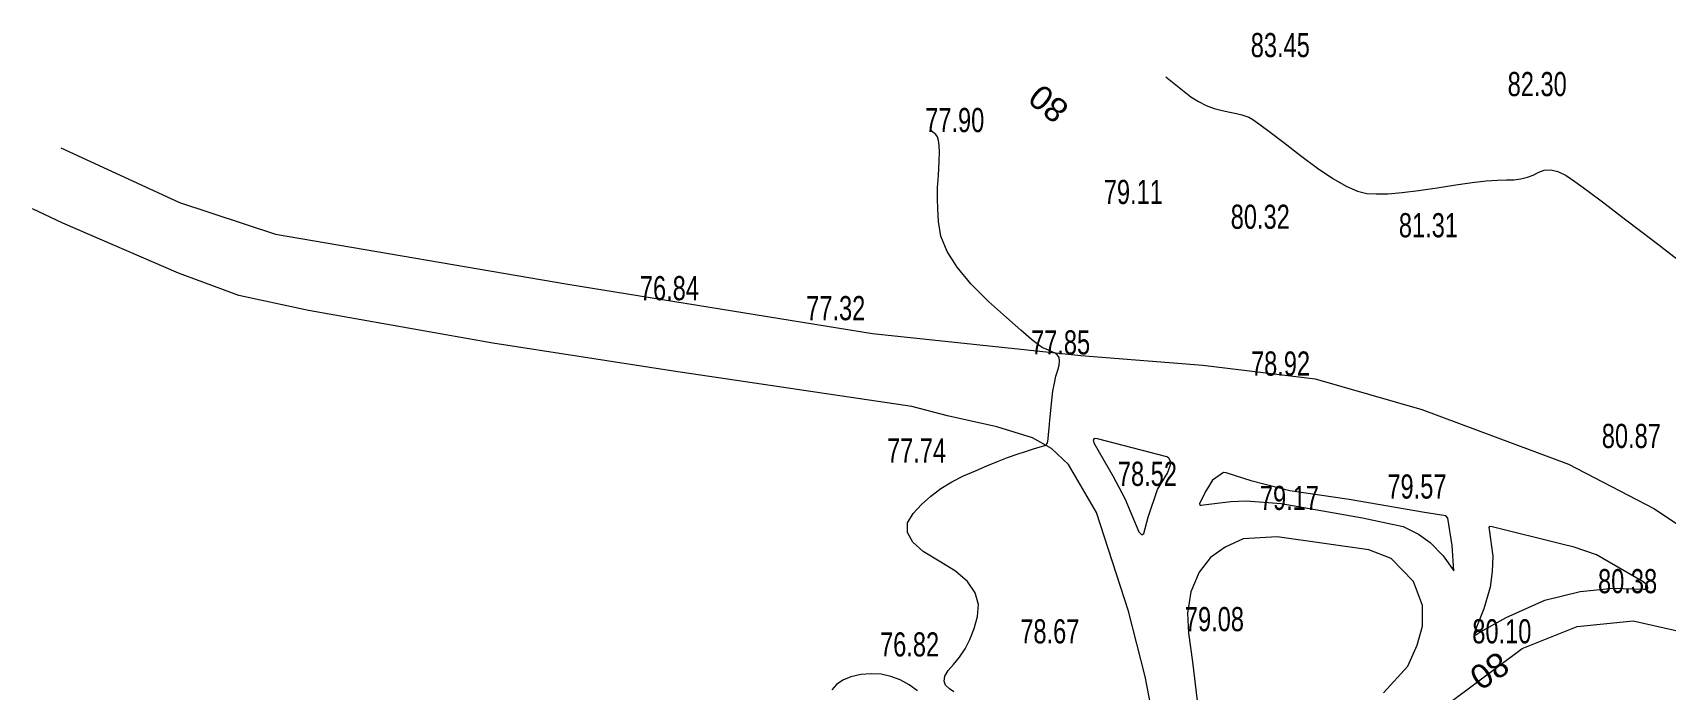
# Model space of a CAD drawing. Header units: metres. Extents: x 431726 to 434411, y 2469261 to 2472412.
# Drawn here: x 433475.1 to 433745.5, y 2472303.3 to 2472412.1 of the extents above; entities that cross this region are included whole.
import ezdxf
from ezdxf.enums import TextEntityAlignment as Align

# ---------------------------------------------------------------- set-up
doc = ezdxf.new("R2010")
doc.units = ezdxf.units.M
doc.header["$MEASUREMENT"] = 0
for name, color, linetype, lineweight in [('CAO DO', 8, 'Continuous', 18), ('duong nhua-ks', 8, 'Continuous', 18), ('MH_DongMuc', 8, 'Continuous', 18), ('MH_DongMuc_Con', 8, 'Continuous', 18)]:
    doc.layers.add(name, color=color, linetype=linetype, lineweight=lineweight)
doc.styles.get("Standard").update_dxf_attribs({"font": 'arial.ttf'})

msp = doc.modelspace()

# ---------------------------------------------------------------- linework, layer by layer
at = {"layer": 'duong nhua-ks', "color": 8, "lineweight": 0}
for points in [[(433479.74, 2472393.02), (433499.42, 2472383.96), (433515.31, 2472378.71), (433563.72, 2472370.4), (433614.16, 2472362.26), (433648.7, 2472358.62), (433668.86, 2472356.98), (433687.47, 2472354.72), (433705.18, 2472349.62), (433729.47, 2472340.59), (433743.6, 2472333.23), (433757.13, 2472324.23)], [(433620.71, 2472350.12), (433581.21, 2472356), (433551.3, 2472360.65), (433520.77, 2472366.07), (433509.23, 2472368.53), (433499.24, 2472372.25), (433480.09, 2472380.49), (433475.07, 2472382.88)], [(433580.84, 2472084.92), (433593.98, 2472115.2), (433606.09, 2472143), (433619.85, 2472174.94), (433639.98, 2472220.05), (433649.53, 2472241.83), (433655.96, 2472257.82), (433657.98, 2472263.86), (433660.5, 2472271.96), (433661.57, 2472277.83), (433662, 2472285.64), (433661.36, 2472294.84), (433659.35, 2472305.44), (433656.55, 2472316.22), (433651.26, 2472332.6), (433646.65, 2472340.55), (433643.8, 2472343.21), (433640.67, 2472344.95), (433634.78, 2472346.77), (433626.57, 2472348.6), (433620.71, 2472350.12)], [(433698.83, 2472302.68), (433702.85, 2472307.1), (433704.38, 2472310.63), (433705.27, 2472313.76), (433705.27, 2472317.18), (433703.79, 2472321.14), (433700.07, 2472324.98), (433696.35, 2472326.39), (433681.18, 2472328.54), (433675.59, 2472328.22), (433672.56, 2472326.83), (433670.16, 2472325.13), (433668.27, 2472322.72), (433666.89, 2472319.42), (433666.37, 2472315.93), (433666.5, 2472312.58), (433667.15, 2472307.82), (433669.16, 2472291.22)], [(433556.9, 2471909.5), (433562.65, 2471919.21), (433567.15, 2471928.28), (433571.41, 2471939.35), (433575.14, 2471950.17), (433578.26, 2471964.06), (433580.28, 2471976.38), (433581.62, 2471994.14), (433582.29, 2472018.57), (433582.91, 2472032.17), (433585.08, 2472049.07), (433588.31, 2472061.95), (433594.83, 2472080.9), (433602.54, 2472098.28), (433625.54, 2472151.08), (433656.98, 2472223.23), (433676.09, 2472266.3), (433688.05, 2472281.87), (433702.2, 2472295.41), (433721.78, 2472310.05), (433730.86, 2472313.7), (433740.17, 2472314.64), (433750.43, 2472312.29)]]:
    msp.add_lwpolyline(points, dxfattribs=at)
for points in [[(433662.94, 2472341.78), (433651.46, 2472344.79), (433650.89, 2472344.82), (433650.74, 2472344.59), (433650.88, 2472344.03), (433653.96, 2472338.66), (433655.99, 2472334.91), (433658.3, 2472329.36), (433658.76, 2472328.87), (433659.12, 2472329.11), (433659.85, 2472331.83), (433661.37, 2472336.4), (433663.04, 2472339.08), (433663.52, 2472340.49), (433663.52, 2472341.07), (433663.25, 2472341.57)], [(433672.33, 2472339.21), (433670.47, 2472337.92), (433669.41, 2472336.22), (433668.32, 2472334.08), (433668.32, 2472334), (433668.37, 2472333.81), (433668.69, 2472333.8), (433669.01, 2472333.84), (433673.52, 2472334.4), (433676.04, 2472334.49), (433681.85, 2472334.07), (433695.34, 2472331.72), (433702.08, 2472330.24), (433704.61, 2472328.99), (433706.52, 2472327.61), (433708.67, 2472325.38), (433710.48, 2472322.94), (433710.18, 2472327.14), (433709.45, 2472331.67), (433709.15, 2472332.01), (433705.61, 2472332.6), (433693.13, 2472334.75), (433683.31, 2472336.15), (433677.05, 2472337.77), (433672.75, 2472339.18)], [(433728.33, 2472327.33), (433716.79, 2472330.22), (433716.36, 2472330.26), (433716.24, 2472330.12), (433716.29, 2472329.78), (433716.92, 2472325.34), (433716.82, 2472322.8), (433716.47, 2472320.21), (433715.43, 2472316.62), (433713.87, 2472312.74), (433713.77, 2472312.39), (433713.91, 2472312.31), (433714.1, 2472312.33), (433714.77, 2472312.78), (433719.15, 2472315.2), (433725.51, 2472318.07), (433731.39, 2472319.51), (433736.84, 2472320.07), (433741.86, 2472319.86), (433742.39, 2472319.89), (433742.58, 2472320.06), (433742.54, 2472320.47), (433741.83, 2472321.1), (433734.1, 2472325.56), (433730.38, 2472326.86)]]:
    msp.add_lwpolyline(points, close=True, dxfattribs=at)
at = {"layer": 'MH_DongMuc_Con', "color": 8, "lineweight": 0}
for points, elevation in [([(433662.73, 2472404.78), (433666.92, 2472401.43), (433668.16, 2472400.66), (433669.44, 2472400.03), (433670.76, 2472399.54), (433672.11, 2472399.2), (433673.38, 2472398.93), (433674.45, 2472398.69), (433675.33, 2472398.46), (433676.02, 2472398.26), (433676.51, 2472398.08), (433677.17, 2472397.69), (433678.35, 2472396.86), (433680.06, 2472395.6), (433682.29, 2472393.89), (433685.05, 2472391.75), (433687.9, 2472389.61), (433690.42, 2472387.91), (433692.62, 2472386.65), (433694.49, 2472385.83), (433696.03, 2472385.44), (433697.6, 2472385.35), (433699.55, 2472385.4), (433701.89, 2472385.59), (433704.61, 2472385.92), (433707.72, 2472386.39), (433710.81, 2472386.88), (433713.51, 2472387.25), (433715.8, 2472387.51), (433717.69, 2472387.65), (433719.17, 2472387.69), (433720.41, 2472387.72), (433721.57, 2472387.86), (433722.63, 2472388.12), (433723.62, 2472388.48), (433724.51, 2472388.96), (433725.43, 2472389.32), (433726.5, 2472389.35), (433727.7, 2472389.05), (433729.04, 2472388.41), (433730.51, 2472387.44), (433732.49, 2472385.98), (433735.3, 2472383.86), (433738.97, 2472381.07), (433743.48, 2472377.63), (433748.84, 2472373.52)], 82), ([(433627.64, 2472302.87), (433626.9, 2472303.37), (433626.28, 2472303.96), (433626.03, 2472304.66), (433626.17, 2472305.47), (433626.68, 2472306.39), (433627.57, 2472307.41), (433628.6, 2472308.59), (433629.51, 2472309.98), (433630.31, 2472311.56), (433631, 2472313.34), (433631.57, 2472315.33), (433631.73, 2472317.36), (433631.17, 2472319.3), (433629.9, 2472321.14), (433627.91, 2472322.88), (433625.2, 2472324.52), (433622.57, 2472326.11), (433620.83, 2472327.69), (433619.96, 2472329.27), (433619.98, 2472330.85), (433620.88, 2472332.42), (433622.29, 2472333.92), (433623.83, 2472335.3), (433625.51, 2472336.54), (433627.32, 2472337.65), (433629.26, 2472338.63), (433631.22, 2472339.51), (433633.09, 2472340.31), (433634.86, 2472341.03), (433636.53, 2472341.67), (433638.11, 2472342.23), (433639.51, 2472342.7), (433640.65, 2472343.08), (433641.53, 2472343.36), (433642.15, 2472343.54), (433642.51, 2472343.63), (433642.72, 2472343.69), (433642.89, 2472343.8), (433643.03, 2472343.95), (433643.13, 2472344.14), (433643.2, 2472344.38), (433643.26, 2472344.8), (433643.34, 2472345.52), (433643.43, 2472346.54), (433643.55, 2472347.86), (433643.69, 2472349.48), (433643.86, 2472351.17), (433644.06, 2472352.68), (433644.29, 2472354.01), (433644.56, 2472355.17), (433644.86, 2472356.15), (433645.1, 2472356.98), (433645.17, 2472357.67), (433645.08, 2472358.24), (433644.82, 2472358.67), (433644.41, 2472358.97), (433643.93, 2472359.2), (433643.48, 2472359.4), (433643.06, 2472359.58), (433642.68, 2472359.74), (433642.34, 2472359.88), (433641.71, 2472360.28), (433640.51, 2472361.25), (433638.72, 2472362.79), (433636.36, 2472364.89), (433633.4, 2472367.56), (433630.48, 2472370.44), (433628.18, 2472373.21), (433626.52, 2472375.85), (433625.49, 2472378.38), (433625.08, 2472380.78), (433625.01, 2472382.9), (433624.96, 2472384.57), (433624.94, 2472385.8), (433624.94, 2472386.57), (433624.97, 2472386.91), (433625.01, 2472387.15), (433625.06, 2472387.67), (433625.11, 2472388.47), (433625.17, 2472389.54), (433625.23, 2472390.89), (433625.26, 2472392.25), (433625.21, 2472393.36), (433625.1, 2472394.22), (433624.91, 2472394.84), (433624.64, 2472395.21), (433623.89, 2472395.83)], 78), ([(433621.62, 2472303.06), (433620.25, 2472304.01), (433618.77, 2472304.85), (433617.22, 2472305.44), (433615.62, 2472305.78), (433613.95, 2472305.87), (433612.23, 2472305.72), (433610.61, 2472305.36), (433609.28, 2472304.82), (433608.22, 2472304.1), (433607.45, 2472303.2)], 76)]:
    msp.add_lwpolyline(points, dxfattribs=dict(at, elevation=elevation))

# ---------------------------------------------------------------- texts
at = {"layer": 'CAO DO', "color": 8, "lineweight": 0, "width": 0.7}
for s, p in [('83.45', (433676.82, 2472408.02, 83.45)), ('82.30', (433719.37, 2472401.56, 82.3)), ('77.90', (433622.9, 2472395.6, 77.9)), ('79.11', (433652.48, 2472383.69, 79.11)), ('80.32', (433673.5, 2472379.58, 80.32)), ('81.31', (433701.35, 2472378.18, 81.31)), ('76.84', (433575.64, 2472367.75, 76.84)), ('77.32', (433603.19, 2472364.44, 77.32)), ('77.85', (433640.43, 2472358.77, 77.85)), ('78.92', (433676.86, 2472355.26, 78.92)), ('80.87', (433734.96, 2472343.27, 80.87)), ('77.74', (433616.57, 2472340.86, 77.74)), ('78.52', (433654.81, 2472336.99, 78.52)), ('79.17', (433678.33, 2472333, 79.17)), ('79.57', (433699.45, 2472334.89, 79.57)), ('80.38', (433734.34, 2472319.21, 80.38)), ('79.08', (433665.91, 2472312.92, 79.08)), ('76.82', (433615.42, 2472308.73, 76.82)), ('78.67', (433638.65, 2472310.9, 78.67)), ('80.10', (433713.51, 2472310.9, 80.1))]:
    msp.add_text(s, height=4, dxfattribs=at).set_placement(p)
at = {"layer": 'MH_DongMuc', "color": 8, "lineweight": 0}
for rotation, p in [(140.7399, (433643.31, 2472400.3, 80)), (213.7411, (433716.37, 2472306.36, 80))]:
    msp.add_text('80', height=4, rotation=rotation, dxfattribs=at).set_placement(p, align=Align.MIDDLE)

doc.saveas('drawing.dxf')
